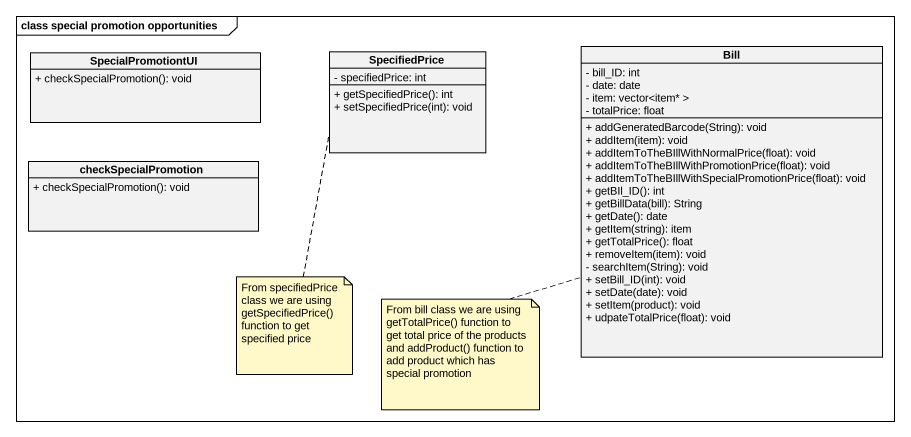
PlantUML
@startuml
mainframe class special promotion opportunities
hide circle
hide empty members
skinparam classAttributeIconSize 0
class Bill {
  - bill_ID: int
  - date: date
  - item: vector<item* >
  - totalPrice: float
  + addGeneratedBarcode(String): void
  + addItem(item): void
  + addItemToTheBIllWithNormalPrice(float): void
  + addItemToTheBIllWithPromotionPrice(float): void
  + addItemToTheBIllWithSpecialPromotionPrice(float): void
  + getBIl_ID(): int
  + getBillData(bill): String
  + getDate(): date
  + getItem(string): item
  + getTotalPrice(): float
  + removeItem(item): void
  - searchItem(String): void
  + setBill_ID(int): void
  + setDate(date): void
  + setItem(product): void
  + udpateTotalPrice(float): void
}
class SpecialPromotiontUI {
  + checkSpecialPromotion(): void
}
class SpecifiedPrice {
  - specifiedPrice: int
  + getSpecifiedPrice(): int
  + setSpecifiedPrice(int): void
}
class checkSpecialPromotion {
  + checkSpecialPromotion(): void
}
note bottom of SpecifiedPrice : From specifiedPrice class we are using getSpecifiedPrice() function to get specified price
note left of Bill : From bill class we are using getTotalPrice() function to get total price of the products and addProduct() function to add product which has special promotion
@enduml
